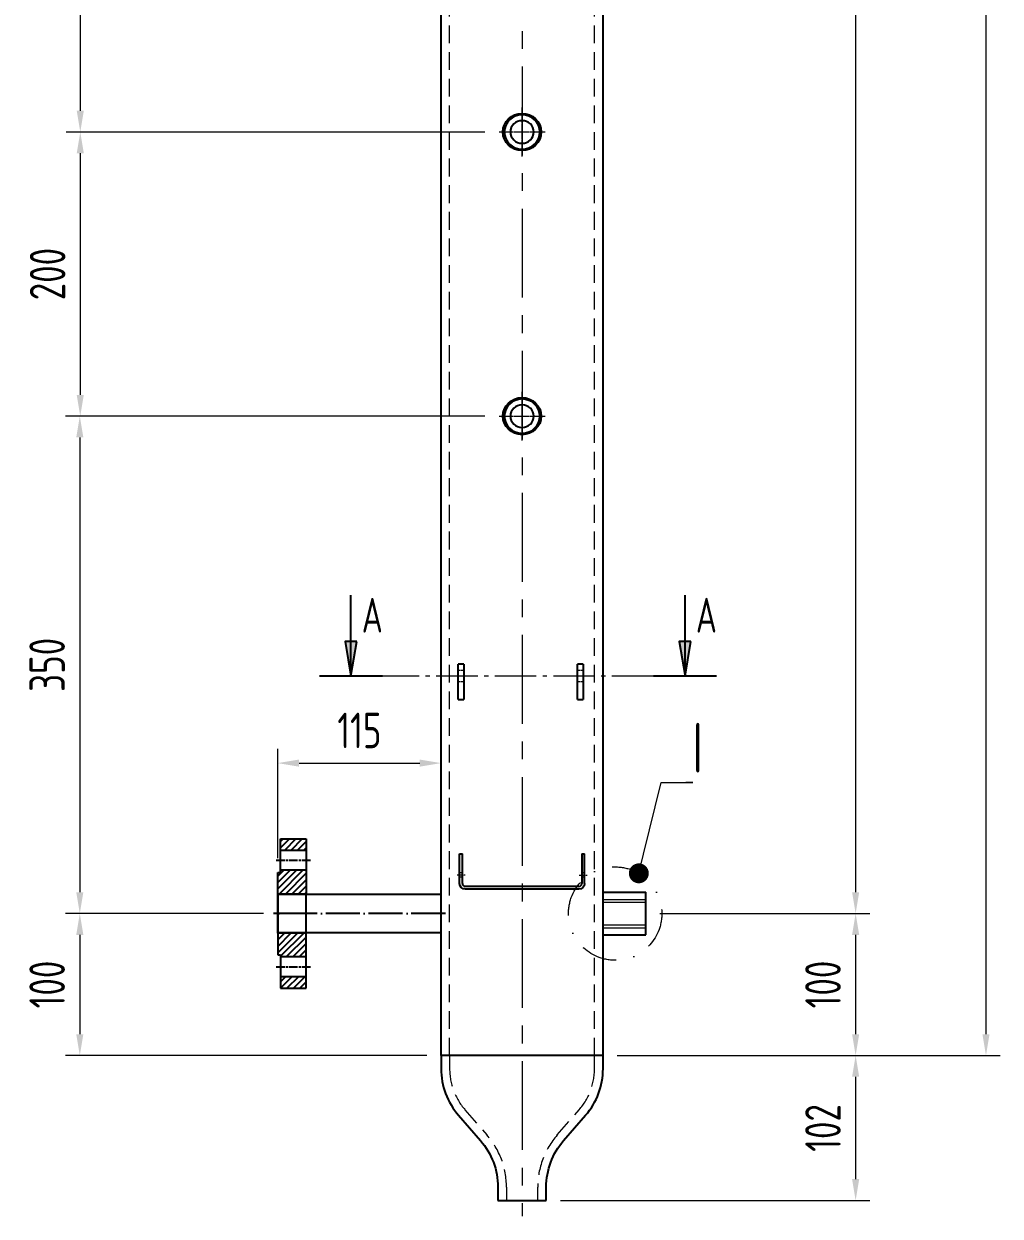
# Model space of a CAD drawing. Header units: millimetres. Extents: x -46397 to 283259, y -8690 to 23983.
# Drawn here: x 221123 to 221811, y -1689 to -850 of the extents above; entities that cross this region are included whole.
import ezdxf
from ezdxf import colors
from ezdxf.entities.mleader import LeaderData, LeaderLine
from ezdxf.math import Vec2, Vec3

# ---------------------------------------------------------------- set-up
doc = ezdxf.new("R2010")
doc.units = ezdxf.units.MM
for name, pattern in [('ACAD_ISO04W100', [30, 24, -3, 0, -3]), ('AM_DIN_G_W050', [13.75, 9.75, -1.5, 1, -1.5]), ('AM_ISO08W050', [18, 12, -1.5, 3, -1.5]), ('AM_ISO08W050x2', [9, 6, -0.75, 1.5, -0.75]), ('CENTER', [2, 1.25, -0.25, 0.25, -0.25]), ('DASHDOT', [25.4, 12.7, -6.35, 0, -6.35]), ('HIDDEN', [0.375, 0.25, -0.125]), ('HIDDENX2', [0.75, 0.5, -0.25])]:
    doc.linetypes.add(name, pattern=pattern)
doc.layers.get('Defpoints').update_dxf_attribs({"lineweight": 0})
for name, color, linetype, lineweight in [('AM_7', 4, 'AM_ISO08W050', 25), ('Long_AM_Box', 5, 'DASHDOT', 9), ('Long_AM_Hidden', 4, 'HIDDEN', 9), ('Long_AM_Visible', 30, 'Continuous', 25), ('Long_Centerline', 1, 'CENTER', 9), ('Long_Dim', 3, 'Continuous', 9), ('net dut', 127, 'HIDDENX2', 9)]:
    doc.layers.add(name, color=color, linetype=linetype, lineweight=lineweight)
doc.styles.add('GHI CHÚ 3', font='isocp_IV25.ttf', dxfattribs={"width": 0.8})
doc.styles.add('Long_Text', font='isocp.shx', dxfattribs={"width": 0.7})
doc.dimstyles.new('Vuong_DIM', dxfattribs={"dimtxt": 2.5, "dimasz": 2.3, "dimexe": 1.25, "dimexo": 0, "dimtad": 1, "dimtoh": 1, "dimdec": 0, "dimdsep": 46, "dimtxsty": 'GHI CHÚ 3', "dimcen": 2.3, "dimclrd": 9, "dimclre": 9, "dimclrt": 2, "dimadec": 0, "dimazin": 0, "dimtm": 1e-09, "dimtfac": 1, "dimtdec": 0, "dimtofl": 0, "dimtmove": 1, "dimatfit": 3, "dimfxl": 1, "dimtfill": 1, "dimlwd": 9, "dimlwe": 9, "dimarcsym": 1})

# ---------------------------------------------------------------- blocks, each defined once
blk = doc.blocks.new('DFDAFDFSDAFSDAF')
for p, q in [((54575.1, 32985.66), (54575.1, 32955.66)), ((54575.1, 32985.66), (54605.1, 32985.66)), ((54605.1, 32985.66), (54605.1, 32955.66)), ((54575.1, 32955.66), (54605.1, 32955.66))]:
    blk.add_line(p, q)
at = {"layer": 'net dut', "linetype": 'ByBlock', "lineweight": 5, "ltscale": 20}
for p, q in [((54575.1, 32980.66), (54605.1, 32980.66)), ((54575.1, 32978.66), (54605.1, 32978.66)), ((54575.1, 32962.66), (54605.1, 32962.66)), ((54575.1, 32960.66), (54605.1, 32960.66))]:
    blk.add_line(p, q, dxfattribs=at)
blk = doc.blocks.new('*U2574')
at = {"color": 1, "linetype": 'ACAD_ISO04W100'}
blk.add_line((0, 118), (0, -3), dxfattribs=at)
at = {"color": 2}
blk.add_lwpolyline([(13.35, 0), (13.35, 115), (-13.35, 115), (-13.35, 0)], close=True, dxfattribs=at)
blk = doc.blocks.new('*U2573')
h = blk.add_hatch()
h.set_pattern_fill('ANSI31', color=1, angle=-90)
h.set_pattern_definition([(315, (19, -13), (2.24506, 2.24506), [])])
h.paths.add_polyline_path([(13, 9.5), (13, 17.5), (-5, 17.5), (-5, 16), (-7, 16), (-7, 0.75), (13, 0.75)])
h.paths.add_polyline_path([(13, 31.5), (13, 39.5), (-5, 39.5), (-5, 31.5)])
h.paths.add_polyline_path([(-7, -26.75), (-7, -42), (-5, -42), (-5, -43.5), (13, -43.5), (13, -35.5), (13, -26.75)])
h.paths.add_polyline_path([(-5, -57.5), (-5, -65.5), (13, -65.5), (13, -57.5)])
for p, q in [((-5, 16), (-5, 39.5)), ((-5, 39.5), (13, 39.5)), ((13, 39.5), (13, 9.5)), ((13, 31.5), (-5, 31.5)), ((13, 17.5), (-5, 17.5)), ((-7, 0.75), (-7, 16)), ((-7, 16), (-5, 16)), ((13, 9.5), (13, 0.75)), ((13, 0.75), (-7, 0.75)), ((-7, 0.75), (-7, -26.75)), ((13, 0.75), (13, -26.75)), ((13, -26.75), (-7, -26.75)), ((-7, -26.75), (-7, -42)), ((13, -35.5), (13, -26.75)), ((13, -65.5), (13, -35.5)), ((-7, -42), (-5, -42)), ((-5, -42), (-5, -65.5)), ((13, -43.5), (-5, -43.5)), ((13, -57.5), (-5, -57.5)), ((-5, -65.5), (13, -65.5))]:
    blk.add_line(p, q)
at = {"layer": 'AM_7', "linetype": 'AM_ISO08W050x2'}
for p, q in [((-8, 24.5), (16, 24.5)), ((-8, -50.5), (16, -50.5))]:
    blk.add_line(p, q, dxfattribs=at)
at = {"layer": 'AM_7'}
blk.add_line((15.88, -13), (-10, -13), dxfattribs=at)
blk = doc.blocks.new('erdgcxvb')
at = {"xscale": -1, "rotation": 180}
blk.add_blockref('*U2573', (-135.95, -13), dxfattribs=at)
at = {"rotation": 270}
blk.add_blockref('*U2574', (-142.95, 0), dxfattribs=at)
blk = doc.blocks.new('sfsdfdssfdsfd')
at = {"layer": 'Long_AM_Hidden', "ltscale": 2, "extrusion": (1.33907e-16, 1, -1.2399e-16)}
for p, q in [((-82.18, 4), (-86.18, 4)), ((1.82, 4), (-2.18, 4)), ((-82.18, -4), (-86.18, -4)), ((1.82, -4), (-2.18, -4))]:
    blk.add_line(p, q, dxfattribs=at)
at = {"layer": 'Long_AM_Visible', "extrusion": (1.33907e-16, 1, -1.2399e-16)}
for p, q in [((-82.18, 8.5), (-86.18, 8.5)), ((-86.18, -16.5), (-86.18, 8.5)), ((-82.18, 8.5), (-82.18, -16.5)), ((1.82, 8.5), (-2.18, 8.5)), ((-2.18, -16.5), (-2.18, 8.5)), ((1.82, 8.5), (1.82, -16.5)), ((-86.18, -16.5), (-82.18, -16.5)), ((-2.18, -16.5), (1.82, -16.5))]:
    blk.add_line(p, q, dxfattribs=at)
at = {"layer": 'Long_Centerline', "ltscale": 5}
for p, q in [((-80.55, 0), (-87.45, 0)), ((3.45, 0), (-3.45, 0))]:
    blk.add_line(p, q, dxfattribs=at)
blk = doc.blocks.new('MUI_TEN')
at = {"layer": 'Long_AM_Visible'}
h = blk.add_hatch(color=256, dxfattribs=at)
h.dxf.hatch_style = 1
h.paths.add_polyline_path([(0, 0), (-2.5, 0.417), (-2.5, -0.417)])
blk.add_line((0, 2.263), (0, -2.263), dxfattribs=at)
blk.add_lwpolyline([(0, 0), (-5.826, 0)], dxfattribs=at)
blk.add_lwpolyline([(-2.5, 0.417), (-2.5, -0.417), (0, 0)], close=True, dxfattribs=at)
blk = doc.blocks.new('dfdsfds')
at = {"layer": 'Long_AM_Visible', "xscale": 14, "yscale": 14, "zscale": 14, "rotation": 270}
blk.add_blockref('MUI_TEN', (0, 0), dxfattribs=at)
at = {"layer": 'Long_AM_Visible', "style": 'Long_Text', "width": 0.75}
blk.add_attdef('A', (10.9, 43.8), '', height=35, dxfattribs=at)
blk = doc.blocks.new('sfddsfdsfd')
at = {"layer": 'Long_AM_Visible'}
blk.add_ellipse((0, 0.26), major_axis=(-13.5, 0), ratio=0.965926, start_param=-3.141592653589793, end_param=3.141592653589794, dxfattribs=at)
at = {"layer": 'Long_AM_Visible', "extrusion": (0, 0, -1)}
for major_axis in [(-12.5, 0), (-8.25, 0)]:
    blk.add_ellipse((0, 0.26), major_axis=major_axis, ratio=0.965926, start_param=-3.141592653589794, end_param=3.141592653589793, dxfattribs=at)
at = {"layer": 'Long_Centerline'}
for p, q in [((0, -16.9), (0, 17.41)), ((-16.15, 0.26), (16.15, 0.26))]:
    blk.add_line(p, q, dxfattribs=at)
blk = doc.blocks.new('*D2396')
at = {"layer": 'Defpoints', "color": 0, "transparency": 16777216}
for p in [(221561.15, -75.91, -1.05), (221561.15, -1476.02, -1.05), (221708.95, -1476.02)]:
    blk.add_point(p, dxfattribs=at)
at = {"layer": 'Long_Dim', "color": 9, "lineweight": 9, "transparency": 16777216}
for p, q in [((221571.15, -75.91), (221718.95, -75.91)), ((221708.95, -90.91), (221708.95, -1461.02)), ((221571.15, -1476.02), (221718.95, -1476.02))]:
    blk.add_line(p, q, dxfattribs=at)
at = {"layer": 'Long_Dim', "color": 9, "transparency": 16777216}
for points in [[(221706.45, -90.91), (221711.45, -90.91), (221708.95, -75.91)], [(221706.45, -1461.02), (221711.45, -1461.02), (221708.95, -1476.02)]]:
    blk.add_solid(points, dxfattribs=at)
at = {"layer": 'Long_Dim', "color": 2, "transparency": 16777216, "insert": (221685.96, -775.97), "char_height": 25, "attachment_point": 5, "rotation": 90, "style": 'GHI CHÚ 3', "bg_fill": 3, "box_fill_scale": 1.1, "bg_fill_color": 256, "bg_fill_true_color": 13158600, "bg_fill_transparency": 0}
blk.add_mtext('1400', dxfattribs=at)
blk = doc.blocks.new('*D2395')
at = {"layer": 'Defpoints', "color": 0, "transparency": 16777216}
for p in [(221561.15, -1476.02, -1.05), (221531.15, -1575.92, -1.05), (221708.95, -1575.92)]:
    blk.add_point(p, dxfattribs=at)
at = {"layer": 'Long_Dim', "color": 9, "lineweight": 9, "transparency": 16777216}
for p, q in [((221571.15, -1476.02), (221718.95, -1476.02)), ((221708.95, -1491.02), (221708.95, -1560.92)), ((221541.15, -1575.92), (221718.95, -1575.92))]:
    blk.add_line(p, q, dxfattribs=at)
at = {"layer": 'Long_Dim', "color": 9, "transparency": 16777216}
for points in [[(221706.45, -1491.02), (221711.45, -1491.02), (221708.95, -1476.02)], [(221706.45, -1560.92), (221711.45, -1560.92), (221708.95, -1575.92)]]:
    blk.add_solid(points, dxfattribs=at)
at = {"layer": 'Long_Dim', "color": 2, "transparency": 16777216, "insert": (221685.96, -1525.97), "char_height": 25, "attachment_point": 5, "rotation": 90, "style": 'GHI CHÚ 3', "bg_fill": 3, "box_fill_scale": 1.1, "bg_fill_color": 256, "bg_fill_true_color": 13158600, "bg_fill_transparency": 0}
blk.add_mtext('100', dxfattribs=at)
blk = doc.blocks.new('*D2394')
at = {"layer": 'Defpoints', "color": 0, "transparency": 16777216}
for p in [(221531.15, -1575.92, -1.05), (221491.15, -1677.92, -1.05), (221708.95, -1677.92)]:
    blk.add_point(p, dxfattribs=at)
at = {"layer": 'Long_Dim', "color": 9, "lineweight": 9, "transparency": 16777216}
for p, q in [((221541.15, -1575.92), (221718.95, -1575.92)), ((221708.95, -1590.92), (221708.95, -1662.92)), ((221501.15, -1677.92), (221718.95, -1677.92))]:
    blk.add_line(p, q, dxfattribs=at)
at = {"layer": 'Long_Dim', "color": 9, "transparency": 16777216}
for points in [[(221706.45, -1590.92), (221711.45, -1590.92), (221708.95, -1575.92)], [(221706.45, -1662.92), (221711.45, -1662.92), (221708.95, -1677.92)]]:
    blk.add_solid(points, dxfattribs=at)
at = {"layer": 'Long_Dim', "color": 2, "transparency": 16777216, "insert": (221685.96, -1626.92), "char_height": 25, "attachment_point": 5, "rotation": 90, "style": 'GHI CHÚ 3', "bg_fill": 3, "box_fill_scale": 1.1, "bg_fill_color": 256, "bg_fill_true_color": 13158600, "bg_fill_transparency": 0}
blk.add_mtext('102', dxfattribs=at)
blk = doc.blocks.new('*D2221')
at = {"layer": 'Defpoints', "color": 0, "transparency": 16777216}
for p in [(221458.01, -425.92, -1.05), (221163.16, -925.92), (221458, -925.92, -1.05)]:
    blk.add_point(p, dxfattribs=at)
at = {"layer": 'Long_Dim', "color": 9, "lineweight": 9, "transparency": 16777216}
for p, q in [((221448.01, -425.92), (221153.16, -425.92)), ((221163.16, -440.92), (221163.16, -910.92)), ((221448, -925.92), (221153.16, -925.92))]:
    blk.add_line(p, q, dxfattribs=at)
at = {"layer": 'Long_Dim', "color": 9, "transparency": 16777216}
for points in [[(221160.66, -440.92), (221165.66, -440.92), (221163.16, -425.92)], [(221160.66, -910.92), (221165.66, -910.92), (221163.16, -925.92)]]:
    blk.add_solid(points, dxfattribs=at)
at = {"layer": 'Long_Dim', "color": 2, "transparency": 16777216, "insert": (221140.17, -675.92), "char_height": 25, "attachment_point": 5, "rotation": 90, "style": 'GHI CHÚ 3', "bg_fill": 3, "box_fill_scale": 1.1, "bg_fill_color": 256, "bg_fill_true_color": 13158600, "bg_fill_transparency": 0}
blk.add_mtext('500', dxfattribs=at)
blk = doc.blocks.new('*D2222')
at = {"layer": 'Defpoints', "color": 0, "transparency": 16777216}
for p in [(221458, -925.92, -1.05), (221163.16, -1125.92), (221458, -1125.92, -1.05)]:
    blk.add_point(p, dxfattribs=at)
at = {"layer": 'Long_Dim', "color": 9, "lineweight": 9, "transparency": 16777216}
for p, q in [((221448, -925.92), (221153.16, -925.92)), ((221163.16, -940.92), (221163.16, -1110.92)), ((221448, -1125.92), (221153.16, -1125.92))]:
    blk.add_line(p, q, dxfattribs=at)
at = {"layer": 'Long_Dim', "color": 9, "transparency": 16777216}
for points in [[(221160.66, -940.92), (221165.66, -940.92), (221163.16, -925.92)], [(221160.66, -1110.92), (221165.66, -1110.92), (221163.16, -1125.92)]]:
    blk.add_solid(points, dxfattribs=at)
at = {"layer": 'Long_Dim', "color": 2, "transparency": 16777216, "insert": (221140.17, -1025.92), "char_height": 25, "attachment_point": 5, "rotation": 90, "style": 'GHI CHÚ 3', "bg_fill": 3, "box_fill_scale": 1.1, "bg_fill_color": 256, "bg_fill_true_color": 13158600, "bg_fill_transparency": 0}
blk.add_mtext('200', dxfattribs=at)
blk = doc.blocks.new('*D2223')
at = {"layer": 'Defpoints', "color": 0, "transparency": 16777216}
for p in [(221458, -1125.92, -1.05), (221162.84, -1476.02), (221302.15, -1476.02, -1.05)]:
    blk.add_point(p, dxfattribs=at)
at = {"layer": 'Long_Dim', "color": 9, "lineweight": 9, "transparency": 16777216}
for p, q in [((221448, -1125.92), (221152.84, -1125.92)), ((221162.84, -1140.92), (221162.84, -1461.02)), ((221292.15, -1476.02), (221152.84, -1476.02))]:
    blk.add_line(p, q, dxfattribs=at)
at = {"layer": 'Long_Dim', "color": 9, "transparency": 16777216}
for points in [[(221160.34, -1140.92), (221165.34, -1140.92), (221162.84, -1125.92)], [(221160.34, -1461.02), (221165.34, -1461.02), (221162.84, -1476.02)]]:
    blk.add_solid(points, dxfattribs=at)
at = {"layer": 'Long_Dim', "color": 2, "transparency": 16777216, "insert": (221139.85, -1300.97), "char_height": 25, "attachment_point": 5, "rotation": 90, "style": 'GHI CHÚ 3', "bg_fill": 3, "box_fill_scale": 1.1, "bg_fill_color": 256, "bg_fill_true_color": 13158600, "bg_fill_transparency": 0}
blk.add_mtext('350', dxfattribs=at)
blk = doc.blocks.new('*D2224')
at = {"layer": 'Defpoints', "color": 0, "transparency": 16777216}
for p in [(221302.15, -1476.02, -1.05), (221162.84, -1575.92), (221417.15, -1575.92, -1.05)]:
    blk.add_point(p, dxfattribs=at)
at = {"layer": 'Long_Dim', "color": 9, "lineweight": 9, "transparency": 16777216}
for p, q in [((221292.15, -1476.02), (221152.84, -1476.02)), ((221162.84, -1491.02), (221162.84, -1560.92)), ((221407.15, -1575.92), (221152.84, -1575.92))]:
    blk.add_line(p, q, dxfattribs=at)
at = {"layer": 'Long_Dim', "color": 9, "transparency": 16777216}
for points in [[(221160.34, -1491.02), (221165.34, -1491.02), (221162.84, -1476.02)], [(221160.34, -1560.92), (221165.34, -1560.92), (221162.84, -1575.92)]]:
    blk.add_solid(points, dxfattribs=at)
at = {"layer": 'Long_Dim', "color": 2, "transparency": 16777216, "insert": (221139.85, -1525.97), "char_height": 25, "attachment_point": 5, "rotation": 90, "style": 'GHI CHÚ 3', "bg_fill": 3, "box_fill_scale": 1.1, "bg_fill_color": 256, "bg_fill_true_color": 13158600, "bg_fill_transparency": 0}
blk.add_mtext('100', dxfattribs=at)
blk = doc.blocks.new('_Dot')
at = {"color": 0, "linetype": 'ByBlock', "lineweight": -2}
blk.add_line((-0.5, 0), (-1, 0), dxfattribs=at)
at = {"color": 0, "linetype": 'ByBlock', "const_width": 0.5}
blk.add_lwpolyline([(-0.25, 0, 1), (0.25, 0, 1)], format="xyb", close=True, dxfattribs=at)
blk = doc.blocks.new('*D2233')
at = {"layer": 'Defpoints', "color": 0, "transparency": 16777216}
for p in [(221553.15, 8.08, -1.05), (221531.15, -1575.92, -1.05), (221800.67, -1575.92)]:
    blk.add_point(p, dxfattribs=at)
at = {"layer": 'Long_Dim', "color": 9, "lineweight": 9, "transparency": 16777216}
for p, q in [((221563.15, 8.08), (221810.67, 8.08)), ((221800.67, -6.92), (221800.67, -1560.92)), ((221541.15, -1575.92), (221810.67, -1575.92))]:
    blk.add_line(p, q, dxfattribs=at)
at = {"layer": 'Long_Dim', "color": 9, "transparency": 16777216}
for points in [[(221798.17, -6.92), (221803.17, -6.92), (221800.67, 8.08)], [(221798.17, -1560.92), (221803.17, -1560.92), (221800.67, -1575.92)]]:
    blk.add_solid(points, dxfattribs=at)
at = {"layer": 'Long_Dim', "color": 2, "transparency": 16777216, "insert": (221777.68, -783.92), "char_height": 25, "attachment_point": 5, "rotation": 90, "style": 'GHI CHÚ 3', "bg_fill": 3, "box_fill_scale": 1.1, "bg_fill_color": 256, "bg_fill_true_color": 13158600, "bg_fill_transparency": 0}
blk.add_mtext('1584', dxfattribs=at)
blk = doc.blocks.new('*D2236')
at = {"layer": 'Defpoints', "color": 0, "transparency": 16777216}
for p in [(221417.15, -1370.13), (221417.15, -1440.28, -1.05), (221302.15, -1447.02, -1.05)]:
    blk.add_point(p, dxfattribs=at)
at = {"layer": 'Long_Dim', "color": 9, "lineweight": 9, "transparency": 16777216}
for p, q in [((221302.15, -1437.02), (221302.15, -1360.13)), ((221417.15, -1430.28), (221417.15, -1360.13)), ((221317.15, -1370.13), (221402.15, -1370.13))]:
    blk.add_line(p, q, dxfattribs=at)
at = {"layer": 'Long_Dim', "color": 9, "transparency": 16777216}
for points in [[(221317.15, -1367.63), (221317.15, -1372.63), (221302.15, -1370.13)], [(221402.15, -1367.63), (221402.15, -1372.63), (221417.15, -1370.13)]]:
    blk.add_solid(points, dxfattribs=at)
at = {"layer": 'Long_Dim', "color": 2, "transparency": 16777216, "insert": (221359.65, -1347.14), "char_height": 25, "attachment_point": 5, "style": 'GHI CHÚ 3', "bg_fill": 3, "box_fill_scale": 1.1, "bg_fill_color": 256, "bg_fill_true_color": 13158600, "bg_fill_transparency": 0}
blk.add_mtext('115', dxfattribs=at)

msp = doc.modelspace()

# ---------------------------------------------------------------- linework, layer by layer
at = {"layer": 'Long_AM_Box', "linetype": 'AM_DIN_G_W050', "lineweight": 13, "ltscale": 3}
msp.add_line((221566.66, -1308.92, -1.05), (221373.28, -1308.92, -1.05), dxfattribs=at)
at = {"layer": 'Long_AM_Hidden', "ltscale": 50}
for p, q in [((221423.15, -1575.92, -1.05), (221423.15, 2.08, -1.05)), ((221525.15, -1575.92, -1.05), (221525.15, 2.08, -1.05))]:
    msp.add_line(p, q, dxfattribs=at)
at = {"layer": 'Long_AM_Hidden', "ltscale": 50, "extrusion": (4.9415e-32, 1, 2.22545e-16)}
for p, q in [((221432.15, -1447.42, -1.05), (221430.15, -1447.42, -1.05)), ((221432.15, -1450.42, -1.05), (221430.15, -1450.42, -1.05)), ((221518.15, -1447.42, -1.05), (221516.15, -1447.42, -1.05)), ((221518.15, -1450.42, -1.05), (221516.15, -1450.42, -1.05))]:
    msp.add_line(p, q, dxfattribs=at)
at = {"layer": 'Long_AM_Hidden', "ltscale": 50, "elevation": -1.05}
for points in [[(221423.15, -1575.92), (221423.15, -1585.22, 0.18087), (221433.95, -1614.09), (221449.41, -1631.87, -0.18087), (221463.15, -1668.61), (221463.15, -1677.92)], [(221485.15, -1677.92), (221485.15, -1668.61, -0.18087), (221498.89, -1631.87), (221514.35, -1614.09, 0.18087), (221525.15, -1585.22), (221525.15, -1575.92)]]:
    msp.add_lwpolyline(points, format="xyb", dxfattribs=at)
at = {"layer": 'Long_AM_Visible'}
for p, q in [((221531.15, -1575.92, -1.05), (221531.15, 2.08, -1.05)), ((221531.15, -1575.92, -1.05), (221417.15, -1575.92, -1.05)), ((221531.15, -1575.92, -1.05), (221417.15, -1575.92, -1.05)), ((221457.15, -1677.92, -1.05), (221491.15, -1677.92, -1.05))]:
    msp.add_line(p, q, dxfattribs=at)
at = {"layer": 'Long_AM_Visible', "extrusion": (4.9415e-32, 1, 2.22545e-16)}
for p, q in [((221430.15, -1454.92, -1.05), (221430.15, -1433.92, -1.05)), ((221430.15, -1433.92, -1.05), (221432.15, -1433.92, -1.05)), ((221432.15, -1454.92, -1.05), (221432.15, -1433.92, -1.05)), ((221516.15, -1433.92, -1.05), (221516.15, -1454.92, -1.05)), ((221516.15, -1433.92, -1.05), (221518.15, -1433.92, -1.05)), ((221518.15, -1454.92, -1.05), (221518.15, -1433.92, -1.05)), ((221514.15, -1456.92, -1.05), (221434.15, -1456.92, -1.05)), ((221514.15, -1458.92, -1.05), (221434.15, -1458.92, -1.05))]:
    msp.add_line(p, q, dxfattribs=at)
at = {"layer": 'Long_AM_Visible', "elevation": -1.05}
for points in [[(221417.15, -1575.92), (221417.15, -1585.22, 0.18087), (221429.42, -1618.03), (221444.88, -1635.81, -0.18087), (221457.15, -1668.61), (221457.15, -1677.92)], [(221491.15, -1677.92), (221491.15, -1668.61, -0.18087), (221503.42, -1635.81), (221518.88, -1618.03, 0.18087), (221531.15, -1585.22), (221531.15, -1575.92)]]:
    msp.add_lwpolyline(points, format="xyb", dxfattribs=at)
at = {"layer": 'Long_AM_Visible', "extrusion": (-2.22045e-16, 2.22545e-16, -1)}
for centre, start, end in [((-221434.15, -1454.92, 1.05), 270, 0), ((-221514.15, -1454.92, 1.05), 180, 270)]:
    msp.add_arc(centre, 4, start, end, dxfattribs=at)
at = {"layer": 'Long_AM_Visible'}
for centre, start, end in [((221434.15, -1454.92, -1.05), 180, 270), ((221514.15, -1454.92, -1.05), 270, 0)]:
    msp.add_arc(centre, 2, start, end, dxfattribs=at)
at = {"layer": 'Long_Centerline', "ltscale": 50}
msp.add_line((221474.15, 20.08, -1.05), (221474.15, -1689, -1.05), dxfattribs=at)
at = {"layer": 'Long_Centerline', "ltscale": 0.2}
for p, q in [((221434.09, -1448.92, -1.05), (221428.36, -1448.92, -1.05)), ((221514.25, -1448.92, -1.05), (221519.98, -1448.92, -1.05))]:
    msp.add_line(p, q, dxfattribs=at)

# ---------------------------------------------------------------- block references
msp.add_blockref('erdgcxvb', (221445.1, -1476.02, -1.05))
at = {"layer": 'Long_AM_Hidden', "ltscale": 50}
msp.add_blockref('sfsdfdssfdsfd', (221515.35, -1308.92, -1.05), dxfattribs=at)
at = {"layer": 'Long_AM_Visible'}
for p in [(221474.15, -926.17, -1.05), (221474.15, -1126.17, -1.05)]:
    msp.add_blockref('sfddsfdsfd', p, dxfattribs=at)
at = {"layer": 'Long_AM_Visible', "xscale": 0.7, "yscale": 0.7, "zscale": 0.7}
for p in [(221353.67, -1308.92, -1.05), (221588.84, -1308.92, -1.05)]:
    msp.add_blockref('dfdsfds', p, dxfattribs=at).add_auto_attribs({'A': 'A'})
at = {"layer": 'Long_AM_Visible', "xscale": -0.999999, "yscale": 0.999999, "zscale": 0.999999, "rotation": 180}
msp.add_blockref('DFDAFDFSDAFSDAF', (166956.1, 31494.6, -1.05), dxfattribs=at)

# ---------------------------------------------------------------- next in the draw order: dimensions: what is measured, and where the dimension line sits
at = {"layer": 'Long_Dim'}
for base, p1, p2, picture, middle in [((221708.95, -1476.02), (221561.15, -75.91, -1.05), (221561.15, -1476.02, -1.05), '*D2396', (221685.96, -775.97)), ((221163.16, -925.92), (221458.01, -425.92, -1.05), (221458, -925.92, -1.05), '*D2221', (221140.17, -675.92))]:
    dim = msp.add_linear_dim(base=base, p1=p1, p2=p2, angle=90, dimstyle='Vuong_DIM', override={"dimtxt": 25, "dimasz": 15, "dimexe": 10, "dimexo": 10, "dimgap": 10}, dxfattribs=at)
    dim.commit()
    dim.dimension.update_dxf_attribs({"geometry": picture, "text_midpoint": middle})

# ---------------------------------------------------------------- next in the draw order: dimensions: what is measured, and where the dimension line sits
for base, p1, p2, picture, middle in [((221163.16, -1125.92), (221458, -925.92, -1.05), (221458, -1125.92, -1.05), '*D2222', (221140.17, -1025.92)), ((221708.95, -1575.92), (221561.15, -1476.02, -1.05), (221531.15, -1575.92, -1.05), '*D2395', (221685.96, -1525.97))]:
    dim = msp.add_linear_dim(base=base, p1=p1, p2=p2, angle=90, dimstyle='Vuong_DIM', override={"dimtxt": 25, "dimasz": 15, "dimexe": 10, "dimexo": 10, "dimgap": 10}, dxfattribs=at)
    dim.commit()
    dim.dimension.update_dxf_attribs({"geometry": picture, "text_midpoint": middle})

# ---------------------------------------------------------------- next in the draw order: leaders
at = {"layer": 'Long_AM_Visible'}
ml = msp.add_multileader_mtext('Standard', dxfattribs=at)
ml.set_content('I', color=2, style='Long_Text')
ml.set_leader_properties(color=3, lineweight=9)
ml.set_arrow_properties(name='DOT')
ml.build(insert=Vec2(0, 0))
ml.multileader.update_dxf_attribs({"text_left_attachment_type": 5, "text_right_attachment_type": 5, "dogleg_length": 22.17, "arrow_head_size": 14})
ctx = ml.context
ctx.base_point, ctx.char_height, ctx.arrow_head_size, ctx.landing_gap_size, ctx.plane_origin = Vec3(221594.27, -1383.75, -1.05), 35, 14, 0, Vec3(221373.16, -1012.58, -1.05)
ctx.left_attachment, ctx.right_attachment = 5, 5
notes = []
notes.append((ctx, [(1, (1, 1, 0), (221572.1, -1383.75, -1.05), (1, 0), 22.17, [(0, [(221556.32, -1447.7, -1.05)], 0, [])])]))
ctx.mtext.insert, ctx.mtext.width, ctx.mtext.defined_height, ctx.mtext.flow_direction = Vec3(221594.27, -1341.75, -1.05), 4.7812, 71.48, 5
for ctx, leaders in notes:
    for number, flags, end, landing, length, lines in leaders:
        leader = LeaderData()
        leader.index, (leader.has_last_leader_line, leader.has_dogleg_vector, leader.attachment_direction) = number, flags
        leader.last_leader_point, leader.dogleg_vector, leader.dogleg_length = Vec3(end), Vec3(landing), length
        for number, points, colour, breaks in lines:
            line = LeaderLine()
            line.index, line.vertices, line.color, line.breaks = number, Vec3.list(points), colors.encode_raw_color(colour), breaks
            leader.lines.append(line)
        ctx.leaders.append(leader)

# ---------------------------------------------------------------- next in the draw order: linework, layer by layer
at = {"layer": 'Long_AM_Box', "ltscale": 2}
msp.add_circle((221539.67, -1476.02, -1.05), 32.86, dxfattribs=at)

# ---------------------------------------------------------------- next in the draw order: dimensions: what is measured, and where the dimension line sits
at = {"layer": 'Long_Dim'}
for base, p1, p2, picture, middle in [((221162.84, -1476.02), (221458, -1125.92, -1.05), (221302.15, -1476.02, -1.05), '*D2223', (221139.85, -1300.97)), ((221708.95, -1677.92), (221531.15, -1575.92, -1.05), (221491.15, -1677.92, -1.05), '*D2394', (221685.96, -1626.92))]:
    dim = msp.add_linear_dim(base=base, p1=p1, p2=p2, angle=90, dimstyle='Vuong_DIM', override={"dimtxt": 25, "dimasz": 15, "dimexe": 10, "dimexo": 10, "dimgap": 10}, dxfattribs=at)
    dim.commit()
    dim.dimension.update_dxf_attribs({"geometry": picture, "text_midpoint": middle})

# ---------------------------------------------------------------- next in the draw order: dimensions: what is measured, and where the dimension line sits
for base, p1, p2, picture, middle in [((221800.67, -1575.92), (221553.15, 8.08, -1.05), (221531.15, -1575.92, -1.05), '*D2233', (221777.68, -783.92)), ((221162.84, -1575.92), (221302.15, -1476.02, -1.05), (221417.15, -1575.92, -1.05), '*D2224', (221139.85, -1525.97))]:
    dim = msp.add_linear_dim(base=base, p1=p1, p2=p2, angle=90, dimstyle='Vuong_DIM', override={"dimtxt": 25, "dimasz": 15, "dimexe": 10, "dimexo": 10, "dimgap": 10}, dxfattribs=at)
    dim.commit()
    dim.dimension.update_dxf_attribs({"geometry": picture, "text_midpoint": middle})
dim = msp.add_linear_dim(base=(221417.15, -1370.13), p1=(221302.15, -1447.02, -1.05), p2=(221417.15, -1440.28, -1.05), dimstyle='Vuong_DIM', override={"dimtxt": 25, "dimasz": 15, "dimexe": 10, "dimexo": 10, "dimgap": 10}, dxfattribs=at)
dim.commit()
dim.dimension.update_dxf_attribs({"geometry": '*D2236', "text_midpoint": (221359.65, -1347.14)})

# ---------------------------------------------------------------- next in the draw order: linework, layer by layer
at = {"layer": 'Long_AM_Visible', "elevation": -1.05}
msp.add_lwpolyline([(221417.15, -1575.92), (221417.15, 2.08), (221531.15, 2.08)], dxfattribs=at)

doc.saveas('drawing.dxf')
